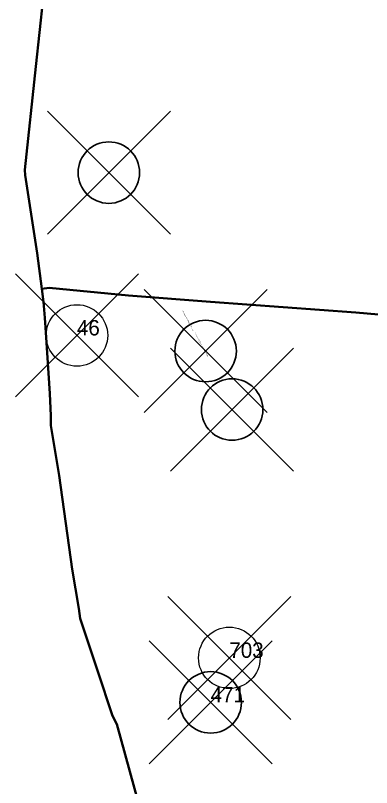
# Model space of a CAD drawing. Header units: millimetres. Extents: x -7906370 to 58235770, y -60992620 to 60.
# Drawn here: x 2805.5 to 2863.4, y -475.2 to -349.6 of the extents above; entities that cross this region are included whole.
import ezdxf

# ---------------------------------------------------------------- set-up
doc = ezdxf.new("R2010")
doc.units = ezdxf.units.MM
doc.header["$PDMODE"] = 35
doc.header["$PDSIZE"] = 10
doc.linetypes.add('DASHED', pattern=[0.75, 0.5, -0.25])
for name, color, linetype, lineweight in [('Plane_Table_Station', 1, 'Continuous', 25), ('Poly_Survey_Bndry', 250, 'Continuous', 30), ('Text_Survey_No', 250, 'Continuous', 0)]:
    doc.layers.add(name, color=color, linetype=linetype, lineweight=lineweight)
doc.layers.add('Text_Chalta_No', color=5, linetype='Continuous', lineweight=0, true_color=0x0000ff)
doc.layers.add('Text_Dimension_No', color=1, linetype='Continuous')
doc.layers.add('Text_Survey_No_Old', color=5, linetype='Continuous')
doc.styles.get("Standard").update_dxf_attribs({"font": 'SakalBharati.ttf'})

msp = doc.modelspace()

# ---------------------------------------------------------------- linework, layer by layer
at = {"layer": 'Plane_Table_Station'}
for p in [(2820.69, -375.17), (2840.74, -413.7)]:
    msp.add_point(p, dxfattribs=at)
at = {"layer": 'Poly_Survey_Bndry'}
for points in [[(2814.02, -331.47), (2813.54, -332.04), (2811.94, -338.71), (2810.01, -346.8), (2808.82, -357.9), (2807.03, -374.7), (2807.07, -375.59), (2809.04, -388.26), (2809.81, -394.08)], [(2810.01, -346.8), (2808.82, -357.9), (2807.03, -374.7), (2807.07, -375.59), (2809.04, -388.26), (2809.81, -394.08), (2811, -393.93), (2823.91, -395.17), (2837.21, -396.19), (2860.85, -397.93), (2867.66, -398.5), (2874.23, -399.5), (2877.58, -399.94), (2881.77, -399.94), (2889.55, -400.48), (2909.9, -402.6), (2913.31, -403.17), (2923.77, -404.52), (2940.97, -406.57), (2966.63, -409.59), (2965.52, -371.98), (2965.51, -371.45), (2964.99, -342.22)], [(2825.44, -477.5), (2822, -464.87), (2821.29, -463.5), (2818.86, -456.14), (2816.01, -447.68), (2815.81, -446.08), (2814.74, -439.67), (2812.59, -424.45), (2811.28, -416.32), (2811.26, -414.71), (2811.09, -411.11), (2810.46, -401.19), (2810.27, -398.78), (2810.08, -396.18), (2809.81, -394.08), (2809.04, -388.26), (2807.07, -375.59), (2807.03, -374.7), (2808.82, -357.9), (2810.01, -346.8)], [(2867.66, -398.5), (2860.85, -397.93), (2837.21, -396.19), (2823.91, -395.17), (2811, -393.93), (2809.81, -394.08)], [(2867.66, -398.5), (2860.85, -397.93), (2837.21, -396.19), (2823.91, -395.17), (2811, -393.93), (2809.81, -394.08), (2810.08, -396.18), (2810.27, -398.78), (2810.46, -401.19), (2811.09, -411.11), (2811.26, -414.71), (2811.28, -416.32), (2812.59, -424.45), (2814.74, -439.67), (2815.81, -446.08), (2816.01, -447.68), (2818.86, -456.14), (2821.29, -463.5), (2822, -464.87), (2825.44, -477.5)], [(2809.81, -394.08), (2810.08, -396.18), (2810.27, -398.78), (2810.46, -401.19), (2811.09, -411.11), (2811.26, -414.71), (2811.28, -416.32), (2812.59, -424.45), (2814.74, -439.67), (2815.81, -446.08), (2816.01, -447.68), (2818.86, -456.14), (2821.29, -463.5), (2822, -464.87), (2825.44, -477.5)]]:
    msp.add_lwpolyline(points, dxfattribs=at)
at = {"layer": 'Text_Chalta_No'}
msp.add_point((2815.5, -401.65), dxfattribs=at)
at = {"layer": 'Text_Dimension_No'}
msp.add_point((2836.43, -404.19), dxfattribs=at)
at = {"layer": 'Text_Survey_No'}
msp.add_point((2840.29, -454.08), dxfattribs=at)
at = {"layer": 'Text_Survey_No_Old'}
msp.add_point((2837.25, -461.32), dxfattribs=at)

# ---------------------------------------------------------------- texts
at = {"layer": 'Text_Chalta_No', "linetype": 'DASHED'}
msp.add_text('46', height=2.5, dxfattribs=at).set_placement((2815.5, -401.65))
at = {"layer": 'Text_Dimension_No', "oblique": -85, "width": 11.473713}
msp.add_text('417.19', height=0.174, rotation=119.4385, dxfattribs=at).set_placement((2836.43, -404.19))
at = {"layer": 'Text_Survey_No', "linetype": 'DASHED'}
msp.add_text('703', height=2.5, dxfattribs=at).set_placement((2840.29, -454.08))
at = {"layer": 'Text_Survey_No_Old', "linetype": 'DASHED'}
msp.add_text('471', height=2.5, dxfattribs=at).set_placement((2837.25, -461.32))

doc.saveas('drawing.dxf')
